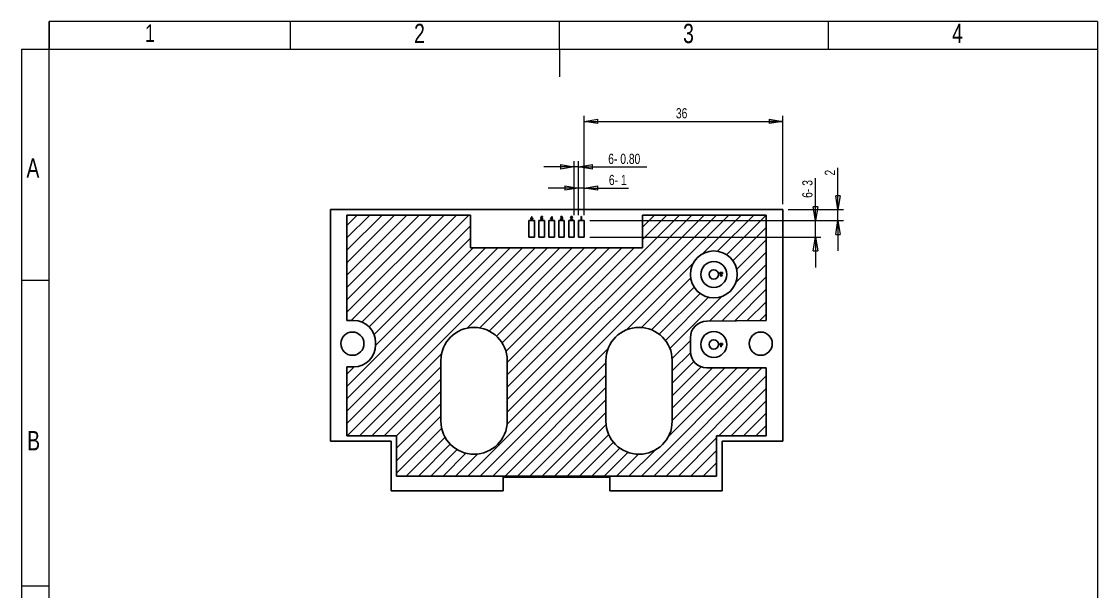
# Model space of a CAD drawing. Header units: millimetres. Extents: x 10 to 205, y 5 to 297.
# Drawn here: x 10.1 to 205.1, y 193.9 to 297.2 of the extents above; entities that cross this region are included whole.
import ezdxf

# ---------------------------------------------------------------- set-up
doc = ezdxf.new("R2010")
doc.units = ezdxf.units.MM
doc.styles.add('SLDTEXTSTYLE0', font='TXT', dxfattribs={"width": 0.75})
doc.dimstyles.new('SLDDIMSTYLE0', dxfattribs={"dimtxt": 1.852083, "dimasz": 2.5, "dimexe": 0, "dimexo": 0.0625, "dimgap": 0.463021, "dimtad": 1, "dimrnd": 1e-09, "dimzin": 12, "dimdsep": 46, "dimtxsty": 'SLDTEXTSTYLE0', "dimblk1": 'CLOSED', "dimblk2": 'CLOSED', "dimsah": 1, "dimcen": 0.09, "dimadec": 0, "dimazin": 3, "dimtfac": 1, "dimtmove": 0, "dimatfit": 0, "dimldrblk": 'CLOSED', "dimfxl": 1, "dimfrac": 2, "dimtolj": 1, "dimtzin": 12, "dimarcsym": 0})
doc.dimstyles.new('SLDDIMSTYLE1', dxfattribs={"dimtxt": 1.852083, "dimasz": 2.5, "dimexe": 0, "dimexo": 0.0625, "dimgap": 0.463021, "dimtad": 1, "dimrnd": 1e-09, "dimzin": 0, "dimdsep": 46, "dimtxsty": 'SLDTEXTSTYLE0', "dimblk1": 'CLOSED', "dimblk2": 'CLOSED', "dimsah": 1, "dimcen": 0.09, "dimadec": 0, "dimazin": 0, "dimtfac": 1, "dimtmove": 0, "dimatfit": 0, "dimldrblk": 'CLOSED', "dimfxl": 1, "dimfrac": 2, "dimtolj": 1, "dimtzin": 12, "dimarcsym": 0})
doc.dimstyles.new('SLDDIMSTYLE2', dxfattribs={"dimtxt": 1.852083, "dimasz": 2.5, "dimexe": 0, "dimexo": 0.0625, "dimgap": 0.463021, "dimtad": 1, "dimrnd": 1e-09, "dimzin": 12, "dimdsep": 46, "dimtxsty": 'SLDTEXTSTYLE0', "dimblk1": 'CLOSED', "dimblk2": 'CLOSED', "dimsah": 1, "dimcen": 0.09, "dimadec": 0, "dimazin": 3, "dimtfac": 1, "dimtofl": 0, "dimtmove": 0, "dimatfit": 3, "dimldrblk": 'CLOSED', "dimfxl": 1, "dimfrac": 2, "dimtolj": 1, "dimtzin": 12, "dimarcsym": 0})

# ---------------------------------------------------------------- blocks, each defined once
blk = doc.blocks.new('SW_HATCH_0')
at = {"color": 0, "linetype": 'Continuous', "lineweight": 0}
for p, q in [((0, 0), (-1.88, -1.88)), ((2.25, 0), (-1.88, -4.13)), ((4.49, 0), (-1.88, -6.37)), ((6.74, 0), (-1.88, -8.62)), ((8.98, 0), (-1.88, -10.86)), ((11.23, 0), (-1.88, -13.11)), ((13.47, 0), (-1.88, -15.35)), ((15.72, 0), (-1.88, -17.6)), ((17.96, 0), (-1.12, -19.09)), ((20.21, 0), (0.83, -19.38)), ((67.35, 0), (20.05, -47.3)), ((65.11, 0), (27.13, -37.97)), ((58.37, 0), (27.17, -31.2)), ((60.62, 0), (27.17, -33.45)), ((62.86, 0), (27.17, -35.7)), ((53.88, 0), (51.72, -2.16)), ((56.13, 0), (51.72, -4.41)), ((69.6, 0), (62.57, -7.02)), ((71.84, 0), (65.29, -6.55)), ((74.09, 0), (66.91, -7.17)), ((20.52, -1.93), (2.18, -20.27)), ((74.12, -2.22), (68.07, -8.27)), ((20.52, -4.18), (3.06, -21.64)), ((74.12, -4.46), (68.76, -9.81)), ((23.24, -5.95), (-1.88, -31.07)), ((25.48, -5.95), (-1.88, -33.31)), ((27.73, -5.95), (-1.88, -35.56)), ((29.97, -5.95), (-1.88, -37.8)), ((32.22, -5.95), (-1.83, -40)), ((20.99, -5.95), (3.33, -23.61)), ((34.46, -5.95), (19.93, -20.48)), ((36.71, -5.95), (22.21, -20.44)), ((38.95, -5.95), (23.9, -21.01)), ((41.2, -5.95), (25.22, -21.93)), ((43.44, -5.95), (26.24, -23.15)), ((45.69, -5.95), (26.94, -24.7)), ((47.93, -5.95), (27.17, -26.71)), ((50.18, -5.95), (27.17, -28.96)), ((74.12, -6.71), (68.61, -12.22)), ((60.89, -8.71), (48.8, -20.79)), ((74.12, -8.95), (63.86, -19.21)), ((60.42, -11.42), (51.48, -20.36)), ((74.12, -11.2), (66.13, -19.18)), ((61.04, -13.05), (53.3, -20.78)), ((74.12, -13.44), (68.4, -19.15)), ((62.13, -14.2), (54.73, -21.6)), ((63.68, -14.9), (55.85, -22.73)), ((66.08, -14.74), (56.66, -24.17)), ((74.12, -15.69), (70.68, -19.13)), ((74.12, -17.93), (72.95, -19.1)), ((60.37, -22.7), (57.06, -26.01)), ((15.29, -25.12), (0.41, -40)), ((45.51, -24.09), (22.3, -47.3)), ((60.38, -24.94), (57.07, -28.25)), ((45.07, -26.78), (24.54, -47.3)), ((61.01, -26.55), (57.07, -30.49)), ((-0.57, -27.51), (-1.88, -28.82)), ((15.17, -27.49), (2.66, -40)), ((45.07, -29.02), (26.79, -47.3)), ((71.08, -27.7), (51.48, -47.3)), ((73.33, -27.7), (53.73, -47.3)), ((74.12, -29.16), (55.97, -47.3)), ((68.84, -27.7), (56.36, -40.18)), ((62.3, -27.5), (57.07, -32.74)), ((64.35, -27.7), (57.07, -34.98)), ((66.59, -27.7), (57.07, -37.23)), ((15.17, -29.73), (4.9, -40)), ((15.17, -31.98), (7.12, -40.03)), ((45.07, -31.27), (29.03, -47.3)), ((74.12, -31.4), (65.52, -40)), ((15.17, -34.22), (7.12, -42.27)), ((45.07, -33.51), (31.28, -47.3)), ((74.12, -33.65), (67.76, -40)), ((15.17, -36.47), (7.12, -44.52)), ((45.07, -35.76), (33.52, -47.3)), ((74.12, -35.89), (70.01, -40)), ((15.3, -38.59), (7.12, -46.76)), ((45.1, -37.97), (35.77, -47.3)), ((74.12, -38.14), (72.25, -40)), ((15.9, -40.23), (8.83, -47.3)), ((45.57, -39.75), (38.01, -47.3)), ((65.12, -40.4), (58.22, -47.3)), ((16.85, -41.52), (11.07, -47.3)), ((18.11, -42.51), (13.32, -47.3)), ((46.42, -41.14), (40.26, -47.3)), ((47.57, -42.23), (42.5, -47.3)), ((53.9, -42.64), (49.24, -47.3)), ((65.12, -42.65), (60.46, -47.3)), ((19.7, -43.17), (15.56, -47.3)), ((21.79, -43.32), (17.81, -47.3)), ((49.05, -43), (44.75, -47.3)), ((50.94, -43.35), (46.99, -47.3)), ((65.12, -44.89), (62.71, -47.3)), ((65.12, -47.14), (64.95, -47.3))]:
    blk.add_line(p, q, dxfattribs=at)
blk = doc.blocks.new('_Closed')
at = {"color": 0, "linetype": 'ByBlock', "lineweight": -2}
for p, q in [((-1, 0.166667), (0, 0)), ((-1, 0.166667), (-1, -0.166667)), ((0, 0), (-1, -0.166667)), ((0, 0), (-1, 0))]:
    blk.add_line(p, q, dxfattribs=at)
blk = doc.blocks.new('_D')
at = {"color": 7, "linetype": 'Continuous', "lineweight": 0}
for p, q in [((111.05, 262.12), (111.05, 268.03)), ((112.05, 262.12), (112.05, 268.03)), ((111.05, 267.03), (105.55, 267.03)), ((112.05, 267.03), (111.05, 267.03)), ((112.05, 267.03), (120.09, 267.03))]:
    blk.add_line(p, q, dxfattribs=at)
at = {"color": 7, "linetype": 'Continuous', "lineweight": 18, "xscale": 2.5, "yscale": 2.5}
blk.add_blockref('_Closed', (111.05, 267.03, -2.38), dxfattribs=at)
at = {"color": 7, "linetype": 'Continuous', "lineweight": 18, "xscale": 2.5, "yscale": 2.5, "rotation": 180}
blk.add_blockref('_Closed', (112.05, 267.03, -2.38), dxfattribs=at)
at = {"color": 7, "linetype": 'Continuous', "lineweight": 18, "attachment_point": 1, "style": 'SLDTEXTSTYLE0'}
for s, insert, char_height in [('6-', (116.53, 269.42), 1.852), ('1', (118.72, 269.42), 1.85)]:
    blk.add_mtext(s, dxfattribs=dict(at, insert=insert, char_height=char_height))
blk = doc.blocks.new('_D_1')
at = {"color": 7, "linetype": 'Continuous', "lineweight": 0}
for p, q in [((153.96, 261.12), (153.96, 268.81)), ((113.05, 261.12), (154.96, 261.12)), ((153.96, 258.12), (153.96, 261.12)), ((113.05, 258.12), (154.96, 258.12)), ((153.96, 258.12), (153.96, 252.62))]:
    blk.add_line(p, q, dxfattribs=at)
at = {"color": 7, "linetype": 'Continuous', "lineweight": 18, "xscale": 2.5, "yscale": 2.5}
for p, rotation in [((153.96, 261.12, -2.38), 270), ((153.96, 258.12, -2.38), 90)]:
    blk.add_blockref('_Closed', p, dxfattribs=dict(at, rotation=rotation))
at = {"color": 7, "linetype": 'Continuous', "lineweight": 18, "attachment_point": 1, "rotation": 90, "style": 'SLDTEXTSTYLE0'}
for s, insert, char_height in [('3', (151.58, 267.44), 1.85), ('6-', (151.58, 265.25), 1.852)]:
    blk.add_mtext(s, dxfattribs=dict(at, insert=insert, char_height=char_height))
blk = doc.blocks.new('_D_2')
at = {"color": 7, "linetype": 'Continuous', "lineweight": 0}
for p, q in [((110.25, 262.12), (110.25, 271.87)), ((111.05, 262.12), (111.05, 271.87)), ((110.25, 270.87), (104.75, 270.87)), ((111.05, 270.87), (110.25, 270.87)), ((111.05, 270.87), (123.39, 270.87))]:
    blk.add_line(p, q, dxfattribs=at)
at = {"color": 7, "linetype": 'Continuous', "lineweight": 18, "xscale": 2.5, "yscale": 2.5}
blk.add_blockref('_Closed', (110.25, 270.87, -2.38), dxfattribs=at)
at = {"color": 7, "linetype": 'Continuous', "lineweight": 18, "xscale": 2.5, "yscale": 2.5, "rotation": 180}
blk.add_blockref('_Closed', (111.05, 270.87, -2.38), dxfattribs=at)
at = {"color": 7, "linetype": 'Continuous', "lineweight": 18, "char_height": 1.852, "attachment_point": 1, "style": 'SLDTEXTSTYLE0'}
for s, insert in [('6-', (116.41, 273.25)), ('0.80', (118.6, 273.25))]:
    blk.add_mtext(s, dxfattribs=dict(at, insert=insert))
blk = doc.blocks.new('_D_3')
at = {"color": 7, "linetype": 'Continuous', "lineweight": 0}
for p, q in [((112.05, 262.12), (112.05, 280.12)), ((112.05, 279.12), (148.05, 279.12)), ((148.05, 264.12), (148.05, 280.12))]:
    blk.add_line(p, q, dxfattribs=at)
at = {"color": 7, "linetype": 'Continuous', "lineweight": 18, "xscale": 2.5, "yscale": 2.5, "rotation": 180}
blk.add_blockref('_Closed', (112.05, 279.12, -2.38), dxfattribs=at)
at = {"color": 7, "linetype": 'Continuous', "lineweight": 18, "xscale": 2.5, "yscale": 2.5}
blk.add_blockref('_Closed', (148.05, 279.12, -2.38), dxfattribs=at)
at = {"color": 7, "linetype": 'Continuous', "lineweight": 18, "insert": (128.68, 281.51), "char_height": 1.852, "attachment_point": 1, "style": 'SLDTEXTSTYLE0'}
blk.add_mtext('36', dxfattribs=at)
blk = doc.blocks.new('_D_4')
at = {"color": 7, "linetype": 'Continuous', "lineweight": 0}
for p, q in [((158.05, 263.12), (158.05, 270.67)), ((149.05, 263.12), (159.05, 263.12)), ((158.05, 261.12), (158.05, 263.12)), ((113.05, 261.12), (159.05, 261.12)), ((158.05, 261.12), (158.05, 255.62))]:
    blk.add_line(p, q, dxfattribs=at)
at = {"color": 7, "linetype": 'Continuous', "lineweight": 18, "xscale": 2.5, "yscale": 2.5}
for p, rotation in [((158.05, 263.12, -2.38), 270), ((158.05, 261.12, -2.38), 90)]:
    blk.add_blockref('_Closed', p, dxfattribs=dict(at, rotation=rotation))
at = {"color": 7, "linetype": 'Continuous', "lineweight": 18, "insert": (155.66, 269.3), "char_height": 1.85, "attachment_point": 1, "rotation": 90, "style": 'SLDTEXTSTYLE0'}
blk.add_mtext('2', dxfattribs=at)

msp = doc.modelspace()

# ---------------------------------------------------------------- linework, layer by layer
at = {"color": 7, "linetype": 'Continuous', "lineweight": 18}
for p, q in [((205.057, 297.215), (15.103, 297.215)), ((15.103, 297.215), (15.103, 292.215)), ((15.103, 151.215), (15.103, 297.215)), ((58.829, 292.215), (58.829, 297.215)), ((107.579, 292.215), (107.579, 297.215)), ((156.318, 292.215), (156.318, 297.215)), ((205.057, 297.215), (205.078, 5.215)), ((10.079, 292.215), (10.108, 26.465)), ((10.079, 292.215), (107.579, 292.215)), ((107.579, 292.215), (107.579, 287.215)), ((107.579, 292.215), (205.058, 292.215)), ((205.058, 292.215), (205.079, 292.215)), ((205.079, 292.215), (205.059, 292.173)), ((15.103, 250.278), (10.084, 250.278)), ((15.103, 194.875), (10.09, 194.875))]:
    msp.add_line(p, q, dxfattribs=at)
at = {"color": 7, "linetype": 'Continuous', "lineweight": 25}
for p, q in [((66.047, 221.119), (66.047, 263.119)), ((66.047, 263.119), (148.047, 263.119)), ((69.047, 243.034), (69.047, 262.119)), ((91.447, 262.119), (69.047, 262.119)), ((91.447, 256.169), (91.447, 262.119)), ((102.45, 261.634), (102.608, 261.875)), ((102.644, 261.847), (102.505, 261.633)), ((102.608, 261.875), (102.644, 261.847)), ((104.17, 261.468), (104.218, 261.468)), ((104.225, 261.597), (104.279, 261.862)), ((104.279, 261.862), (104.496, 261.862)), ((104.316, 261.808), (104.287, 261.668)), ((104.496, 261.808), (104.316, 261.808)), ((104.496, 261.862), (104.496, 261.808)), ((105.964, 261.455), (106.252, 261.875)), ((106.215, 261.455), (105.964, 261.455)), ((106.215, 261.739), (106.057, 261.509)), ((106.057, 261.509), (106.215, 261.509)), ((106.215, 261.509), (106.215, 261.739)), ((106.215, 261.333), (106.215, 261.455)), ((106.262, 261.333), (106.215, 261.333)), ((106.252, 261.875), (106.262, 261.875)), ((106.262, 261.875), (106.262, 261.509)), ((106.262, 261.509), (106.323, 261.509)), ((106.262, 261.455), (106.262, 261.333)), ((106.323, 261.455), (106.262, 261.455)), ((106.323, 261.509), (106.323, 261.455)), ((107.764, 261.475), (107.811, 261.475)), ((107.831, 261.74), (107.784, 261.74)), ((107.913, 261.597), (107.913, 261.651)), ((109.564, 261.333), (109.769, 261.552)), ((109.923, 261.333), (109.564, 261.333)), ((109.631, 261.699), (109.584, 261.699)), ((109.809, 261.528), (109.677, 261.387)), ((109.677, 261.387), (109.923, 261.387)), ((109.923, 261.387), (109.923, 261.333)), ((111.445, 261.808), (111.476, 261.862)), ((111.526, 261.808), (111.445, 261.808)), ((111.476, 261.862), (111.574, 261.862)), ((111.526, 261.333), (111.526, 261.808)), ((111.574, 261.333), (111.526, 261.333)), ((111.574, 261.862), (111.574, 261.333)), ((122.647, 256.169), (122.647, 262.119)), ((122.647, 262.119), (145.047, 262.119)), ((145.047, 262.119), (145.047, 243.034)), ((148.047, 263.119), (148.047, 221.119)), ((103.047, 261.119), (102.047, 261.119)), ((102.047, 261.119), (102.047, 258.119)), ((103.047, 258.119), (103.047, 261.119)), ((104.847, 261.119), (103.847, 261.119)), ((103.847, 261.119), (103.847, 258.119)), ((104.847, 258.119), (104.847, 261.119)), ((106.647, 261.119), (105.647, 261.119)), ((105.647, 261.119), (105.647, 258.119)), ((106.647, 258.119), (106.647, 261.119)), ((108.447, 261.119), (107.447, 261.119)), ((107.447, 261.119), (107.447, 258.119)), ((108.447, 258.119), (108.447, 261.119)), ((110.247, 261.119), (109.247, 261.119)), ((109.247, 261.119), (109.247, 258.119)), ((110.247, 258.119), (110.247, 261.119)), ((112.047, 261.119), (111.047, 261.119)), ((111.047, 261.119), (111.047, 258.119)), ((112.047, 258.119), (112.047, 261.119)), ((102.047, 258.119), (103.047, 258.119)), ((103.847, 258.119), (104.847, 258.119)), ((105.647, 258.119), (106.647, 258.119)), ((107.447, 258.119), (108.447, 258.119)), ((109.247, 258.119), (110.247, 258.119)), ((111.047, 258.119), (112.047, 258.119)), ((91.447, 256.169), (122.647, 256.169)), ((136.621, 251.735), (136.621, 251.592)), ((137.15, 251.735), (136.621, 251.735)), ((136.676, 251.62), (136.676, 251.688)), ((136.676, 251.688), (136.872, 251.688)), ((136.872, 251.688), (136.872, 251.656)), ((136.927, 251.656), (136.927, 251.688)), ((136.927, 251.688), (137.096, 251.688)), ((137.096, 251.688), (137.096, 251.623)), ((137.15, 251.632), (137.15, 251.735)), ((136.859, 251.186), (136.703, 251.186)), ((136.703, 251.186), (136.703, 251.138)), ((136.703, 251.138), (136.859, 251.138)), ((136.906, 251.342), (136.859, 251.342)), ((136.859, 251.342), (136.859, 251.186)), ((136.859, 251.138), (136.859, 250.982)), ((136.859, 250.982), (136.906, 250.982)), ((136.906, 251.186), (136.906, 251.342)), ((137.062, 251.186), (136.906, 251.186)), ((136.906, 250.982), (136.906, 251.138)), ((136.906, 251.138), (137.062, 251.138)), ((137.062, 251.138), (137.062, 251.186)), ((70.262, 243.034), (69.047, 243.034)), ((134.26, 242.904), (145.047, 243.034)), ((131.297, 239.904), (131.297, 237.419)), ((74.262, 238.604), (74.262, 239.034)), ((136.621, 238.843), (136.621, 238.7)), ((137.15, 238.843), (136.621, 238.843)), ((136.676, 238.728), (136.676, 238.796)), ((136.676, 238.796), (136.872, 238.796)), ((136.798, 238.47), (136.798, 238.267)), ((136.852, 238.47), (136.798, 238.47)), ((136.798, 238.267), (136.852, 238.267)), ((136.852, 238.267), (136.852, 238.47)), ((136.872, 238.796), (136.872, 238.764)), ((136.927, 238.764), (136.927, 238.796)), ((136.927, 238.796), (137.096, 238.796)), ((137.096, 238.796), (137.096, 238.731)), ((137.15, 238.74), (137.15, 238.843)), ((69.047, 222.119), (69.047, 234.604)), ((69.047, 234.604), (70.262, 234.604)), ((86.097, 235.769), (86.097, 224.769)), ((98.097, 224.769), (98.097, 235.769)), ((115.997, 235.769), (115.997, 224.769)), ((127.997, 224.769), (127.997, 235.769)), ((134.297, 234.419), (145.047, 234.419)), ((145.047, 222.119), (145.047, 234.419)), ((66.047, 221.119), (77.047, 221.119)), ((78.047, 222.119), (69.047, 222.119)), ((77.047, 221.119), (77.047, 212.119)), ((78.047, 214.819), (78.047, 222.119)), ((145.047, 222.119), (136.047, 222.119)), ((136.047, 222.119), (136.047, 214.819)), ((137.047, 221.119), (148.047, 221.119)), ((137.047, 212.119), (137.047, 221.119)), ((136.047, 214.819), (78.047, 214.819)), ((97.397, 214.619), (116.697, 214.619)), ((97.397, 212.119), (97.397, 214.619)), ((116.697, 214.619), (116.697, 212.119)), ((97.397, 212.119), (77.047, 212.119)), ((137.047, 212.119), (116.697, 212.119))]:
    msp.add_line(p, q, dxfattribs=at)
for centre, radius in [((135.547, 251.369), 4.25), ((135.547, 251.369), 2.35), ((135.547, 251.369), 0.85), ((70.047, 238.819), 2.1), ((135.547, 238.669), 2.35), ((144.047, 238.819), 2.1), ((135.547, 238.669), 0.85)]:
    msp.add_circle(centre, radius, dxfattribs=at)
for centre, radius, start, end in [((70.262, 239.034), 4, 0, 90), ((134.297, 239.904), 3, 90.69168, 180), ((92.097, 235.769), 6, 0, 180), ((121.997, 235.769), 6, 0, 180), ((70.262, 238.604), 4, 270, 0), ((134.297, 237.419), 3, 180, 270), ((92.097, 224.769), 6, 180, 0), ((121.997, 224.769), 6, 180, 0)]:
    msp.add_arc(centre, radius, start, end, dxfattribs=at)
for points, knots in [([(102.391, 261.48), (102.391, 261.486), (102.391, 261.497), (102.394, 261.514), (102.398, 261.531), (102.402, 261.545), (102.407, 261.557), (102.411, 261.567), (102.416, 261.577), (102.422, 261.588), (102.428, 261.599), (102.435, 261.61), (102.442, 261.622), (102.447, 261.63), (102.45, 261.634)], [0, 0, 0, 0, 0.0978182, 0.1997261, 0.3052764, 0.4158115, 0.4744722, 0.5372739, 0.6036574, 0.6742989, 0.7498345, 0.8285985, 0.9123778, 1, 1, 1, 1]), ([(102.551, 261.319), (102.544, 261.319), (102.53, 261.32), (102.509, 261.324), (102.489, 261.33), (102.47, 261.34), (102.452, 261.351), (102.437, 261.365), (102.423, 261.381), (102.411, 261.399), (102.402, 261.418), (102.396, 261.438), (102.392, 261.459), (102.391, 261.473), (102.391, 261.48)], [0, 0, 0, 0, 0.0843347, 0.1670523, 0.2495661, 0.3327405, 0.4159149, 0.497828, 0.5803726, 0.6646001, 0.7494667, 0.8325102, 0.9156393, 1, 1, 1, 1]), ([(102.549, 261.584), (102.545, 261.584), (102.537, 261.583), (102.526, 261.582), (102.515, 261.579), (102.505, 261.576), (102.495, 261.572), (102.486, 261.567), (102.477, 261.56), (102.469, 261.553), (102.462, 261.545), (102.455, 261.537), (102.45, 261.528), (102.446, 261.519), (102.442, 261.509), (102.44, 261.499), (102.439, 261.489), (102.438, 261.482), (102.438, 261.478)], [0, 0, 0, 0, 0.0705993, 0.1379009, 0.2031962, 0.2667897, 0.3291064, 0.3906535, 0.4526531, 0.515748, 0.5779263, 0.63893, 0.6983507, 0.757296, 0.8163938, 0.8762669, 0.9368171, 1, 1, 1, 1]), ([(102.438, 261.478), (102.438, 261.475), (102.438, 261.468), (102.44, 261.457), (102.443, 261.447), (102.447, 261.438), (102.451, 261.429), (102.457, 261.42), (102.464, 261.412), (102.472, 261.404), (102.48, 261.397), (102.49, 261.391), (102.499, 261.385), (102.509, 261.381), (102.52, 261.377), (102.531, 261.375), (102.542, 261.374), (102.55, 261.373), (102.553, 261.373)], [0, 0, 0, 0, 0.0618417, 0.1212624, 0.1807459, 0.2392309, 0.2983076, 0.3581828, 0.4203592, 0.4847924, 0.5499385, 0.6137183, 0.6766807, 0.7391542, 0.8021997, 0.8667402, 0.9320497, 1, 1, 1, 1]), ([(102.505, 261.633), (102.514, 261.634), (102.532, 261.637), (102.55, 261.638), (102.559, 261.638)], [0, 0, 0, 0, 0.5126593, 1, 1, 1, 1]), ([(102.669, 261.478), (102.669, 261.482), (102.669, 261.489), (102.667, 261.499), (102.664, 261.509), (102.66, 261.519), (102.655, 261.528), (102.649, 261.537), (102.642, 261.545), (102.634, 261.553), (102.625, 261.56), (102.616, 261.567), (102.606, 261.572), (102.595, 261.576), (102.584, 261.579), (102.573, 261.582), (102.561, 261.583), (102.553, 261.584), (102.549, 261.584)], [0, 0, 0, 0, 0.0611379, 0.1199938, 0.1782253, 0.2362564, 0.2949294, 0.3547157, 0.4167297, 0.4806644, 0.5458318, 0.6097581, 0.6729712, 0.7360169, 0.7998394, 0.8647754, 0.9310876, 1, 1, 1, 1]), ([(102.716, 261.481), (102.716, 261.474), (102.716, 261.459), (102.711, 261.438), (102.705, 261.418), (102.696, 261.399), (102.684, 261.381), (102.67, 261.366), (102.653, 261.352), (102.635, 261.34), (102.615, 261.331), (102.595, 261.324), (102.573, 261.32), (102.558, 261.319), (102.551, 261.319)], [0, 0, 0, 0, 0.0859479, 0.1691252, 0.2503991, 0.3322897, 0.4133643, 0.4941723, 0.5760217, 0.660757, 0.7457831, 0.8300436, 0.9140275, 1, 1, 1, 1]), ([(102.553, 261.373), (102.557, 261.373), (102.565, 261.374), (102.576, 261.375), (102.587, 261.377), (102.598, 261.381), (102.608, 261.385), (102.617, 261.39), (102.627, 261.397), (102.635, 261.404), (102.643, 261.412), (102.65, 261.42), (102.656, 261.429), (102.66, 261.438), (102.664, 261.447), (102.667, 261.457), (102.669, 261.468), (102.669, 261.475), (102.669, 261.478)], [0, 0, 0, 0, 0.0679624, 0.1332834, 0.1978353, 0.260892, 0.3233765, 0.3863501, 0.4496377, 0.5147953, 0.5792399, 0.6418142, 0.7013586, 0.7607268, 0.8192221, 0.8787162, 0.9381474, 1, 1, 1, 1]), ([(102.559, 261.638), (102.565, 261.638), (102.575, 261.637), (102.591, 261.635), (102.606, 261.632), (102.62, 261.627), (102.634, 261.62), (102.647, 261.613), (102.659, 261.603), (102.671, 261.593), (102.681, 261.581), (102.691, 261.569), (102.699, 261.556), (102.705, 261.542), (102.71, 261.528), (102.714, 261.513), (102.716, 261.497), (102.716, 261.487), (102.716, 261.481)], [0, 0, 0, 0, 0.0652308, 0.1284049, 0.1900671, 0.2509434, 0.3115458, 0.3728628, 0.4350237, 0.4990717, 0.5630911, 0.6255101, 0.68668, 0.7472825, 0.8085635, 0.8707421, 0.934341, 1, 1, 1, 1]), ([(104.332, 261.319), (104.326, 261.319), (104.316, 261.319), (104.301, 261.322), (104.286, 261.325), (104.272, 261.329), (104.259, 261.335), (104.246, 261.342), (104.234, 261.351), (104.223, 261.361), (104.212, 261.371), (104.203, 261.383), (104.195, 261.395), (104.188, 261.408), (104.181, 261.422), (104.177, 261.437), (104.173, 261.452), (104.171, 261.463), (104.17, 261.468)], [0, 0, 0, 0, 0.0654211, 0.1287084, 0.1902361, 0.2507244, 0.3106372, 0.3707664, 0.4316147, 0.493523, 0.5558835, 0.6173424, 0.678668, 0.7407114, 0.8029854, 0.8668026, 0.9323472, 1, 1, 1, 1]), ([(104.218, 261.468), (104.219, 261.463), (104.221, 261.454), (104.226, 261.44), (104.232, 261.428), (104.239, 261.417), (104.248, 261.408), (104.258, 261.399), (104.269, 261.392), (104.281, 261.385), (104.294, 261.38), (104.307, 261.376), (104.321, 261.374), (104.33, 261.373), (104.335, 261.373)], [0, 0, 0, 0, 0.0946873, 0.1819942, 0.2643769, 0.3421799, 0.4186176, 0.4965091, 0.5773691, 0.6615106, 0.7467326, 0.831258, 0.9152056, 1, 1, 1, 1]), ([(104.341, 261.624), (104.337, 261.624), (104.329, 261.624), (104.316, 261.623), (104.302, 261.621), (104.288, 261.618), (104.273, 261.614), (104.257, 261.609), (104.241, 261.604), (104.23, 261.599), (104.225, 261.597)], [0, 0, 0, 0, 0.102203, 0.2110233, 0.3250997, 0.4465021, 0.5737877, 0.7089007, 0.8503579, 1, 1, 1, 1]), ([(104.287, 261.668), (104.293, 261.67), (104.304, 261.673), (104.32, 261.676), (104.335, 261.678), (104.345, 261.678), (104.35, 261.679)], [0, 0, 0, 0, 0.2750684, 0.5329015, 0.7739735, 1, 1, 1, 1]), ([(104.516, 261.506), (104.516, 261.501), (104.516, 261.493), (104.515, 261.48), (104.513, 261.467), (104.51, 261.455), (104.507, 261.443), (104.503, 261.432), (104.498, 261.42), (104.492, 261.409), (104.486, 261.399), (104.479, 261.389), (104.472, 261.379), (104.464, 261.371), (104.455, 261.363), (104.446, 261.355), (104.437, 261.348), (104.427, 261.342), (104.416, 261.337), (104.405, 261.332), (104.394, 261.328), (104.382, 261.325), (104.37, 261.322), (104.358, 261.32), (104.345, 261.319), (104.336, 261.319), (104.332, 261.319)], [0, 0, 0, 0, 0.0440145, 0.0874341, 0.1301184, 0.1725537, 0.2145548, 0.2562981, 0.2984382, 0.340849, 0.3827152, 0.423924, 0.4642462, 0.5040737, 0.5438619, 0.5835667, 0.6230943, 0.6632291, 0.7035513, 0.7439379, 0.7845413, 0.8257501, 0.8677574, 0.9107452, 0.9549144, 1, 1, 1, 1]), ([(104.335, 261.373), (104.339, 261.373), (104.348, 261.374), (104.361, 261.376), (104.374, 261.378), (104.386, 261.383), (104.398, 261.388), (104.409, 261.395), (104.419, 261.403), (104.429, 261.412), (104.439, 261.421), (104.447, 261.432), (104.454, 261.443), (104.459, 261.455), (104.464, 261.467), (104.467, 261.48), (104.468, 261.494), (104.469, 261.503), (104.469, 261.508)], [0, 0, 0, 0, 0.0642073, 0.12642469, 0.18768028, 0.24821642, 0.30830506, 0.36966099, 0.43169855, 0.49594689, 0.55975802, 0.62229541, 0.68391064, 0.74509241, 0.80674023, 0.86908662, 0.93329, 1, 1, 1, 1]), ([(104.469, 261.508), (104.469, 261.512), (104.469, 261.52), (104.467, 261.532), (104.464, 261.544), (104.46, 261.555), (104.455, 261.565), (104.449, 261.575), (104.442, 261.584), (104.434, 261.592), (104.425, 261.6), (104.415, 261.606), (104.405, 261.612), (104.393, 261.617), (104.381, 261.62), (104.369, 261.623), (104.355, 261.624), (104.346, 261.624), (104.341, 261.624)], [0, 0, 0, 0, 0.0653514, 0.127916, 0.1883602, 0.2472161, 0.3056301, 0.3637698, 0.4226609, 0.4826873, 0.5433002, 0.604118, 0.6649649, 0.7274135, 0.7914676, 0.8580554, 0.9270368, 1, 1, 1, 1]), ([(104.35, 261.679), (104.356, 261.678), (104.367, 261.678), (104.384, 261.676), (104.401, 261.672), (104.416, 261.667), (104.431, 261.66), (104.444, 261.651), (104.457, 261.642), (104.469, 261.63), (104.48, 261.618), (104.49, 261.604), (104.498, 261.59), (104.505, 261.575), (104.51, 261.559), (104.514, 261.542), (104.516, 261.524), (104.516, 261.512), (104.516, 261.506)], [0, 0, 0, 0, 0.0658076, 0.1293943, 0.1908941, 0.2512811, 0.310815, 0.370371, 0.4307683, 0.4928813, 0.5551039, 0.6160671, 0.677256, 0.7382598, 0.8007621, 0.8647776, 0.9310453, 1, 1, 1, 1]), ([(107.94, 261.319), (107.934, 261.319), (107.923, 261.319), (107.907, 261.321), (107.891, 261.324), (107.876, 261.329), (107.862, 261.334), (107.849, 261.341), (107.836, 261.349), (107.824, 261.359), (107.813, 261.369), (107.803, 261.381), (107.794, 261.394), (107.786, 261.408), (107.778, 261.423), (107.772, 261.439), (107.767, 261.457), (107.765, 261.469), (107.764, 261.475)], [0, 0, 0, 0, 0.0655412, 0.1289632, 0.1903771, 0.2500924, 0.3085484, 0.366398, 0.4245422, 0.48317, 0.5422434, 0.6017394, 0.662506, 0.7248555, 0.7891278, 0.8563464, 0.9262952, 1, 1, 1, 1]), ([(107.784, 261.74), (107.785, 261.745), (107.788, 261.755), (107.793, 261.77), (107.799, 261.784), (107.806, 261.797), (107.813, 261.81), (107.822, 261.821), (107.831, 261.831), (107.841, 261.84), (107.852, 261.849), (107.863, 261.856), (107.875, 261.862), (107.887, 261.867), (107.9, 261.871), (107.914, 261.873), (107.927, 261.875), (107.937, 261.875), (107.941, 261.875)], [0, 0, 0, 0, 0.0726253, 0.1419766, 0.2089849, 0.2739569, 0.3368893, 0.398745, 0.4601159, 0.5208249, 0.5809945, 0.6401519, 0.6986225, 0.7572711, 0.8164267, 0.876254, 0.9371653, 1, 1, 1, 1]), ([(107.811, 261.475), (107.812, 261.471), (107.815, 261.463), (107.819, 261.452), (107.823, 261.441), (107.828, 261.432), (107.834, 261.423), (107.84, 261.415), (107.846, 261.408), (107.85, 261.404), (107.852, 261.402)], [0, 0, 0, 0, 0.1497704, 0.2913164, 0.4259664, 0.5521596, 0.6715274, 0.7861216, 0.8953251, 1, 1, 1, 1]), ([(107.942, 261.821), (107.936, 261.821), (107.924, 261.82), (107.907, 261.817), (107.892, 261.811), (107.879, 261.804), (107.871, 261.798), (107.864, 261.792), (107.858, 261.785), (107.852, 261.777), (107.846, 261.769), (107.841, 261.76), (107.836, 261.75), (107.833, 261.743), (107.831, 261.74)], [0, 0, 0, 0, 0.1227119, 0.239685, 0.3518159, 0.4637661, 0.5208178, 0.5794483, 0.6406041, 0.7052975, 0.7736339, 0.8446694, 0.9200565, 1, 1, 1, 1]), ([(107.852, 261.402), (107.855, 261.4), (107.861, 261.395), (107.871, 261.389), (107.881, 261.384), (107.892, 261.38), (107.903, 261.377), (107.915, 261.375), (107.928, 261.374), (107.936, 261.373), (107.941, 261.373)], [0, 0, 0, 0, 0.1182713, 0.23617753, 0.35566293, 0.47590416, 0.60012734, 0.72860812, 0.86131348, 1, 1, 1, 1]), ([(107.913, 261.651), (107.919, 261.652), (107.932, 261.652), (107.951, 261.654), (107.969, 261.658), (107.986, 261.664), (108.001, 261.67), (108.014, 261.678), (108.025, 261.686), (108.034, 261.695), (108.04, 261.705), (108.045, 261.716), (108.048, 261.727), (108.048, 261.734), (108.048, 261.738)], [0, 0, 0, 0, 0.11016555, 0.21578726, 0.31802743, 0.41757395, 0.51165049, 0.5961621, 0.67293453, 0.74366956, 0.810677, 0.87405896, 0.9366963, 1, 1, 1, 1]), ([(108.076, 261.485), (108.075, 261.49), (108.075, 261.5), (108.071, 261.515), (108.066, 261.528), (108.057, 261.542), (108.048, 261.554), (108.036, 261.565), (108.023, 261.574), (108.011, 261.58), (108, 261.584), (107.99, 261.587), (107.98, 261.589), (107.969, 261.592), (107.956, 261.594), (107.943, 261.595), (107.928, 261.596), (107.918, 261.597), (107.913, 261.597)], [0, 0, 0, 0, 0.0669092, 0.1334854, 0.2010351, 0.2712343, 0.34288, 0.4138361, 0.4859766, 0.5602296, 0.5998842, 0.6440548, 0.6918919, 0.7446875, 0.8014918, 0.8628577, 0.9293284, 1, 1, 1, 1]), ([(108.123, 261.49), (108.123, 261.482), (108.122, 261.468), (108.117, 261.446), (108.11, 261.424), (108.099, 261.404), (108.086, 261.385), (108.071, 261.368), (108.053, 261.353), (108.033, 261.341), (108.012, 261.331), (107.989, 261.324), (107.965, 261.32), (107.948, 261.319), (107.94, 261.319)], [0, 0, 0, 0, 0.0796483, 0.1589217, 0.2396195, 0.3226094, 0.4060346, 0.4876021, 0.5696846, 0.6530361, 0.7374357, 0.8224778, 0.9097477, 1, 1, 1, 1]), ([(107.941, 261.875), (107.948, 261.875), (107.962, 261.875), (107.982, 261.871), (108.001, 261.865), (108.02, 261.857), (108.037, 261.847), (108.052, 261.835), (108.065, 261.821), (108.076, 261.806), (108.085, 261.789), (108.091, 261.772), (108.095, 261.755), (108.096, 261.744), (108.096, 261.738)], [0, 0, 0, 0, 0.0902542, 0.1785398, 0.266093, 0.354631, 0.4418862, 0.5257469, 0.6081136, 0.6901973, 0.7708215, 0.8483262, 0.9240117, 1, 1, 1, 1]), ([(107.941, 261.373), (107.946, 261.373), (107.956, 261.374), (107.97, 261.375), (107.983, 261.378), (107.996, 261.381), (108.008, 261.386), (108.019, 261.392), (108.029, 261.399), (108.039, 261.407), (108.047, 261.415), (108.055, 261.424), (108.061, 261.433), (108.067, 261.443), (108.071, 261.453), (108.073, 261.464), (108.075, 261.474), (108.076, 261.482), (108.076, 261.485)], [0, 0, 0, 0, 0.0760717, 0.1487517, 0.2184028, 0.2857596, 0.350598, 0.414964, 0.4780693, 0.5417607, 0.6043499, 0.664075, 0.7214636, 0.7775871, 0.8326444, 0.8878435, 0.9434603, 1, 1, 1, 1]), ([(108.048, 261.738), (108.048, 261.741), (108.048, 261.746), (108.047, 261.754), (108.044, 261.762), (108.041, 261.77), (108.037, 261.777), (108.032, 261.784), (108.025, 261.79), (108.018, 261.797), (108.011, 261.802), (108.002, 261.807), (107.993, 261.812), (107.984, 261.815), (107.974, 261.818), (107.964, 261.82), (107.953, 261.821), (107.946, 261.821), (107.942, 261.821)], [0, 0, 0, 0, 0.0552745, 0.1099661, 0.1632474, 0.2180762, 0.2733009, 0.3309093, 0.3909945, 0.454176, 0.5188615, 0.5833105, 0.6485167, 0.7150309, 0.7825021, 0.8523227, 0.9249285, 1, 1, 1, 1]), ([(108.096, 261.738), (108.096, 261.732), (108.095, 261.721), (108.093, 261.705), (108.088, 261.69), (108.081, 261.676), (108.072, 261.663), (108.061, 261.65), (108.049, 261.639), (108.039, 261.632), (108.034, 261.629)], [0, 0, 0, 0, 0.1280675, 0.2506083, 0.3706302, 0.4900722, 0.6103748, 0.7343131, 0.8632165, 1, 1, 1, 1]), ([(108.034, 261.629), (108.04, 261.626), (108.051, 261.621), (108.066, 261.61), (108.08, 261.598), (108.088, 261.589), (108.092, 261.584)], [0, 0, 0, 0, 0.2538796, 0.5030089, 0.7502911, 1, 1, 1, 1]), ([(108.092, 261.584), (108.094, 261.58), (108.099, 261.573), (108.105, 261.562), (108.111, 261.551), (108.115, 261.539), (108.119, 261.527), (108.121, 261.515), (108.123, 261.503), (108.123, 261.494), (108.123, 261.49)], [0, 0, 0, 0, 0.12813551, 0.25417271, 0.37811165, 0.50171226, 0.62398631, 0.74709561, 0.87287464, 1, 1, 1, 1]), ([(109.584, 261.699), (109.584, 261.705), (109.585, 261.718), (109.588, 261.736), (109.592, 261.753), (109.597, 261.769), (109.605, 261.785), (109.613, 261.799), (109.623, 261.813), (109.635, 261.826), (109.647, 261.838), (109.661, 261.848), (109.675, 261.856), (109.69, 261.863), (109.706, 261.869), (109.722, 261.873), (109.739, 261.875), (109.751, 261.875), (109.756, 261.875)], [0, 0, 0, 0, 0.0687908, 0.1351033, 0.1989787, 0.2619043, 0.323495, 0.3851954, 0.4469692, 0.5097648, 0.5722506, 0.6334052, 0.6932512, 0.7525832, 0.8125793, 0.8732751, 0.9355499, 1, 1, 1, 1]), ([(109.754, 261.821), (109.75, 261.821), (109.742, 261.821), (109.73, 261.819), (109.718, 261.817), (109.708, 261.813), (109.697, 261.809), (109.687, 261.803), (109.678, 261.797), (109.67, 261.789), (109.662, 261.781), (109.654, 261.771), (109.648, 261.761), (109.643, 261.75), (109.639, 261.739), (109.635, 261.726), (109.633, 261.713), (109.632, 261.704), (109.631, 261.699)], [0, 0, 0, 0, 0.0644387, 0.1265469, 0.1868872, 0.2458775, 0.3040409, 0.3621912, 0.4209759, 0.4806603, 0.5406003, 0.6006891, 0.6619358, 0.7244425, 0.7890384, 0.8563138, 0.926352, 1, 1, 1, 1]), ([(109.869, 261.714), (109.869, 261.717), (109.869, 261.725), (109.867, 261.735), (109.864, 261.745), (109.861, 261.755), (109.856, 261.764), (109.85, 261.773), (109.843, 261.781), (109.836, 261.79), (109.827, 261.797), (109.818, 261.803), (109.809, 261.809), (109.799, 261.813), (109.788, 261.817), (109.777, 261.819), (109.766, 261.821), (109.758, 261.821), (109.754, 261.821)], [0, 0, 0, 0, 0.0619654, 0.1221219, 0.1809885, 0.2399332, 0.2999058, 0.3599888, 0.4217757, 0.4865758, 0.5515348, 0.6150175, 0.6772586, 0.73973, 0.8030501, 0.8664951, 0.9319735, 1, 1, 1, 1]), ([(109.756, 261.875), (109.762, 261.875), (109.774, 261.875), (109.79, 261.873), (109.806, 261.869), (109.821, 261.864), (109.835, 261.857), (109.848, 261.849), (109.861, 261.84), (109.872, 261.829), (109.883, 261.817), (109.892, 261.804), (109.899, 261.791), (109.906, 261.778), (109.91, 261.763), (109.914, 261.749), (109.916, 261.734), (109.916, 261.723), (109.916, 261.718)], [0, 0, 0, 0, 0.0694755, 0.1365168, 0.2007888, 0.2638297, 0.325735, 0.3872907, 0.4495092, 0.5129678, 0.5762752, 0.6375801, 0.6979026, 0.7571721, 0.8165985, 0.8766532, 0.9372896, 1, 1, 1, 1]), ([(109.769, 261.552), (109.774, 261.557), (109.783, 261.567), (109.797, 261.582), (109.809, 261.595), (109.82, 261.608), (109.829, 261.619), (109.838, 261.629), (109.844, 261.639), (109.852, 261.65), (109.859, 261.663), (109.865, 261.68), (109.868, 261.697), (109.869, 261.708), (109.869, 261.714)], [0, 0, 0, 0, 0.1108026, 0.2128292, 0.3061013, 0.3906473, 0.4669245, 0.534481, 0.5935869, 0.644557, 0.7362005, 0.825024, 0.9119856, 1, 1, 1, 1]), ([(109.916, 261.718), (109.916, 261.711), (109.916, 261.696), (109.911, 261.675), (109.904, 261.654), (109.896, 261.637), (109.888, 261.624), (109.881, 261.612), (109.872, 261.601), (109.862, 261.588), (109.851, 261.574), (109.838, 261.559), (109.824, 261.544), (109.814, 261.534), (109.809, 261.528)], [0, 0, 0, 0, 0.0987022, 0.1956723, 0.2924224, 0.3913425, 0.4444624, 0.5042288, 0.5703523, 0.6425458, 0.7222875, 0.8079211, 0.9004695, 1, 1, 1, 1]), ([(136.772, 251.423), (136.766, 251.423), (136.756, 251.424), (136.741, 251.426), (136.727, 251.429), (136.713, 251.434), (136.7, 251.441), (136.688, 251.449), (136.676, 251.458), (136.665, 251.469), (136.655, 251.481), (136.646, 251.494), (136.638, 251.508), (136.632, 251.523), (136.627, 251.539), (136.624, 251.556), (136.622, 251.574), (136.621, 251.586), (136.621, 251.592)], [0, 0, 0, 0, 0.0611503, 0.1203149, 0.1781511, 0.2351967, 0.2926351, 0.3509055, 0.4101662, 0.4714195, 0.5334507, 0.5954184, 0.6575567, 0.7213407, 0.7868573, 0.8547099, 0.9254902, 1, 1, 1, 1]), ([(136.676, 251.62), (136.676, 251.615), (136.676, 251.606), (136.676, 251.593), (136.677, 251.58), (136.678, 251.569), (136.68, 251.558), (136.682, 251.549), (136.684, 251.54), (136.687, 251.53), (136.692, 251.519), (136.7, 251.507), (136.71, 251.496), (136.721, 251.487), (136.732, 251.48), (136.745, 251.475), (136.758, 251.471), (136.767, 251.471), (136.772, 251.471)], [0, 0, 0, 0, 0.0724889, 0.1397127, 0.2017572, 0.2592472, 0.3121452, 0.3607035, 0.4044622, 0.4436126, 0.5167415, 0.5877617, 0.6582359, 0.7292265, 0.7995516, 0.8666609, 0.9331289, 1, 1, 1, 1]), ([(136.772, 251.471), (136.774, 251.471), (136.78, 251.471), (136.788, 251.472), (136.796, 251.474), (136.804, 251.476), (136.811, 251.48), (136.818, 251.484), (136.825, 251.488), (136.833, 251.496), (136.843, 251.506), (136.853, 251.521), (136.861, 251.538), (136.864, 251.551), (136.866, 251.557)], [0, 0, 0, 0, 0.0602919, 0.1196114, 0.1775168, 0.235397, 0.2920792, 0.3508222, 0.4100533, 0.4706916, 0.5947981, 0.7225579, 0.8566806, 1, 1, 1, 1]), ([(136.866, 251.557), (136.867, 251.56), (136.868, 251.565), (136.869, 251.575), (136.87, 251.585), (136.871, 251.597), (136.872, 251.61), (136.872, 251.624), (136.872, 251.64), (136.872, 251.651), (136.872, 251.656)], [0, 0, 0, 0, 0.07930657, 0.171953, 0.2770568, 0.39579515, 0.52617682, 0.67134442, 0.82928508, 1, 1, 1, 1]), ([(136.927, 251.656), (136.927, 251.651), (136.927, 251.642), (136.927, 251.629), (136.928, 251.617), (136.929, 251.606), (136.93, 251.596), (136.932, 251.586), (136.934, 251.578), (136.937, 251.569), (136.942, 251.558), (136.95, 251.546), (136.959, 251.536), (136.969, 251.527), (136.98, 251.52), (136.993, 251.515), (137.005, 251.512), (137.014, 251.512), (137.018, 251.511)], [0, 0, 0, 0, 0.0722801, 0.1396599, 0.2027762, 0.2605253, 0.3136426, 0.3621771, 0.406132, 0.445954, 0.5192247, 0.5896904, 0.6591729, 0.7287158, 0.7975481, 0.8648545, 0.9313836, 1, 1, 1, 1]), ([(137.018, 251.511), (137.021, 251.512), (137.027, 251.512), (137.035, 251.513), (137.043, 251.515), (137.051, 251.518), (137.058, 251.522), (137.064, 251.526), (137.07, 251.532), (137.076, 251.538), (137.081, 251.545), (137.085, 251.554), (137.088, 251.563), (137.091, 251.573), (137.093, 251.584), (137.095, 251.596), (137.096, 251.61), (137.096, 251.619), (137.096, 251.623)], [0, 0, 0, 0, 0.0569845, 0.1117814, 0.164174, 0.2158754, 0.2665013, 0.3175252, 0.369467, 0.4229479, 0.4792475, 0.5387511, 0.6025604, 0.6711369, 0.7445682, 0.8235116, 0.9087701, 1, 1, 1, 1]), ([(137.15, 251.632), (137.15, 251.627), (137.15, 251.617), (137.15, 251.603), (137.149, 251.59), (137.147, 251.577), (137.145, 251.566), (137.142, 251.555), (137.139, 251.545), (137.134, 251.534), (137.127, 251.52), (137.117, 251.506), (137.104, 251.494), (137.089, 251.483), (137.073, 251.475), (137.056, 251.468), (137.038, 251.465), (137.026, 251.464), (137.019, 251.464)], [0, 0, 0, 0, 0.0625941, 0.12132294, 0.17668014, 0.2283651, 0.27686845, 0.32187913, 0.36409863, 0.4033557, 0.47796795, 0.55053546, 0.62358446, 0.69817488, 0.77335367, 0.84728113, 0.92281834, 1, 1, 1, 1]), ([(136.907, 251.525), (136.904, 251.519), (136.9, 251.508), (136.892, 251.492), (136.884, 251.478), (136.875, 251.466), (136.864, 251.457), (136.854, 251.448), (136.842, 251.441), (136.829, 251.434), (136.815, 251.429), (136.801, 251.426), (136.787, 251.424), (136.777, 251.423), (136.772, 251.423)], [0, 0, 0, 0, 0.1060252, 0.2028525, 0.2907048, 0.3706029, 0.4463327, 0.5216858, 0.5985565, 0.6763842, 0.7557463, 0.8349374, 0.9166714, 1, 1, 1, 1]), ([(137.019, 251.464), (137.014, 251.464), (137.002, 251.464), (136.985, 251.468), (136.969, 251.472), (136.954, 251.479), (136.94, 251.488), (136.927, 251.498), (136.916, 251.511), (136.91, 251.52), (136.907, 251.525)], [0, 0, 0, 0, 0.1305333, 0.2565102, 0.3802179, 0.5032554, 0.6253383, 0.7476179, 0.8718013, 1, 1, 1, 1]), ([(136.772, 238.531), (136.766, 238.531), (136.756, 238.532), (136.741, 238.534), (136.727, 238.538), (136.713, 238.543), (136.7, 238.549), (136.688, 238.557), (136.676, 238.566), (136.665, 238.577), (136.655, 238.589), (136.646, 238.602), (136.638, 238.616), (136.632, 238.631), (136.627, 238.647), (136.624, 238.664), (136.622, 238.682), (136.621, 238.694), (136.621, 238.7)], [0, 0, 0, 0, 0.0611503, 0.1203149, 0.1781511, 0.2351967, 0.2926351, 0.3509055, 0.4101662, 0.4714195, 0.5334507, 0.5954184, 0.6575567, 0.7213407, 0.7868573, 0.8547099, 0.9254902, 1, 1, 1, 1]), ([(136.676, 238.728), (136.676, 238.723), (136.676, 238.714), (136.676, 238.701), (136.677, 238.688), (136.678, 238.677), (136.68, 238.666), (136.682, 238.657), (136.684, 238.648), (136.687, 238.638), (136.692, 238.627), (136.7, 238.615), (136.71, 238.604), (136.721, 238.595), (136.732, 238.588), (136.745, 238.583), (136.758, 238.579), (136.767, 238.579), (136.772, 238.579)], [0, 0, 0, 0, 0.07248885, 0.1397127, 0.20175718, 0.25924721, 0.31214521, 0.36070351, 0.40446219, 0.44361258, 0.51674152, 0.5877617, 0.6582359, 0.72922651, 0.79955161, 0.86666086, 0.93312891, 1, 1, 1, 1]), ([(136.772, 238.579), (136.774, 238.579), (136.78, 238.579), (136.788, 238.58), (136.796, 238.582), (136.804, 238.585), (136.811, 238.588), (136.818, 238.592), (136.825, 238.596), (136.833, 238.604), (136.843, 238.614), (136.853, 238.629), (136.861, 238.647), (136.864, 238.659), (136.866, 238.665)], [0, 0, 0, 0, 0.06029195, 0.11961138, 0.17751677, 0.23539704, 0.29207917, 0.35082221, 0.41005334, 0.47069157, 0.59479812, 0.72255789, 0.85668057, 1, 1, 1, 1]), ([(136.907, 238.633), (136.904, 238.627), (136.9, 238.616), (136.892, 238.6), (136.884, 238.586), (136.875, 238.575), (136.864, 238.565), (136.854, 238.556), (136.842, 238.549), (136.829, 238.542), (136.815, 238.537), (136.801, 238.534), (136.787, 238.532), (136.777, 238.531), (136.772, 238.531)], [0, 0, 0, 0, 0.1060252, 0.2028525, 0.2907048, 0.3706029, 0.4463327, 0.5216858, 0.5985565, 0.6763842, 0.7557463, 0.8349374, 0.9166714, 1, 1, 1, 1]), ([(136.866, 238.665), (136.867, 238.668), (136.868, 238.674), (136.869, 238.683), (136.87, 238.693), (136.871, 238.705), (136.872, 238.718), (136.872, 238.732), (136.872, 238.748), (136.872, 238.759), (136.872, 238.764)], [0, 0, 0, 0, 0.0793066, 0.171953, 0.2770568, 0.3957952, 0.5261768, 0.6713444, 0.8292851, 1, 1, 1, 1]), ([(137.019, 238.572), (137.014, 238.572), (137.002, 238.573), (136.985, 238.576), (136.969, 238.58), (136.954, 238.587), (136.94, 238.596), (136.927, 238.606), (136.916, 238.619), (136.91, 238.628), (136.907, 238.633)], [0, 0, 0, 0, 0.13053328, 0.2565102, 0.3802179, 0.50325543, 0.62533833, 0.74761785, 0.8718013, 1, 1, 1, 1]), ([(136.927, 238.764), (136.927, 238.759), (136.927, 238.75), (136.927, 238.737), (136.928, 238.725), (136.929, 238.714), (136.93, 238.704), (136.932, 238.695), (136.934, 238.686), (136.937, 238.677), (136.942, 238.666), (136.95, 238.654), (136.959, 238.644), (136.969, 238.635), (136.98, 238.628), (136.993, 238.623), (137.005, 238.62), (137.014, 238.62), (137.018, 238.62)], [0, 0, 0, 0, 0.0722801, 0.1396599, 0.2027762, 0.2605253, 0.3136426, 0.3621771, 0.406132, 0.445954, 0.5192247, 0.5896904, 0.6591729, 0.7287158, 0.7975481, 0.8648545, 0.9313836, 1, 1, 1, 1]), ([(137.018, 238.62), (137.021, 238.62), (137.027, 238.62), (137.035, 238.621), (137.043, 238.623), (137.051, 238.626), (137.058, 238.63), (137.064, 238.635), (137.07, 238.64), (137.076, 238.646), (137.081, 238.653), (137.085, 238.662), (137.088, 238.671), (137.091, 238.681), (137.093, 238.692), (137.095, 238.705), (137.096, 238.718), (137.096, 238.727), (137.096, 238.731)], [0, 0, 0, 0, 0.0569845, 0.1117814, 0.164174, 0.2158754, 0.2665013, 0.3175252, 0.369467, 0.4229479, 0.4792475, 0.5387511, 0.6025604, 0.6711369, 0.7445682, 0.8235116, 0.9087701, 1, 1, 1, 1]), ([(137.15, 238.74), (137.15, 238.735), (137.15, 238.725), (137.15, 238.711), (137.149, 238.698), (137.147, 238.685), (137.145, 238.674), (137.142, 238.663), (137.139, 238.653), (137.134, 238.642), (137.127, 238.628), (137.117, 238.614), (137.104, 238.602), (137.089, 238.591), (137.073, 238.583), (137.056, 238.576), (137.038, 238.573), (137.026, 238.572), (137.019, 238.572)], [0, 0, 0, 0, 0.0625941, 0.1213229, 0.1766801, 0.2283651, 0.2768684, 0.3218791, 0.3640986, 0.4033557, 0.4779679, 0.5505355, 0.6235845, 0.6981749, 0.7733537, 0.8472811, 0.9228183, 1, 1, 1, 1])]:
    msp.add_open_spline(points, degree=3, knots=knots, dxfattribs=at)

# ---------------------------------------------------------------- block references
at = {"color": 7, "linetype": 'Continuous', "lineweight": 0}
msp.add_blockref('SW_HATCH_0', (70.93, 262.119), dxfattribs=at)

# ---------------------------------------------------------------- texts
at = {"color": 7, "linetype": 'Continuous', "lineweight": 0, "attachment_point": 1, "style": 'SLDTEXTSTYLE0'}
for s, insert, char_height in [('1', (32.478, 296.674), 3.175), ('2', (81.228, 296.801), 3.5), ('3', (129.978, 296.801), 3.5), ('4', (178.728, 296.801), 3.5), ('A', (10.976, 272.403), 3.5), ('B', (11.103, 222.981), 3.5)]:
    msp.add_mtext(s, dxfattribs=dict(at, insert=insert, char_height=char_height))

# ---------------------------------------------------------------- dimensions: what is measured, and where the dimension line sits
at = {"color": 7, "linetype": 'Continuous', "lineweight": 18}
dim = msp.add_linear_dim(base=(148.047, 279.119), p1=(112.047, 261.119), p2=(148.047, 263.119), dimstyle='SLDDIMSTYLE2', dxfattribs=at)
dim.commit()
dim.dimension.update_dxf_attribs({"geometry": '_D_3', "text_midpoint": (130.047, 279.119), "dimtype": 160})
for base, p1, p2, dimstyle, picture, middle in [((110.247, 270.867), (111.047, 261.119), (110.247, 261.119), 'SLDDIMSTYLE1', '_D_2', (119.897, 270.867)), ((111.047, 267.028), (112.047, 261.119), (111.047, 261.119), 'SLDDIMSTYLE0', '_D', (118.31, 267.028))]:
    dim = msp.add_linear_dim(base=base, p1=p1, p2=p2, text='6-<>', dimstyle=dimstyle, dxfattribs=at)
    dim.commit()
    dim.dimension.update_dxf_attribs({"geometry": picture, "text_midpoint": middle, "dimtype": 160})
dim = msp.add_linear_dim(base=(158.047, 263.119), p1=(112.047, 261.119), p2=(148.047, 263.119), angle=90, dimstyle='SLDDIMSTYLE0', dxfattribs=at)
dim.commit()
dim.dimension.update_dxf_attribs({"geometry": '_D_4', "text_midpoint": (158.047, 269.986), "dimtype": 160})
dim = msp.add_linear_dim(base=(153.963, 261.119), p1=(112.047, 258.119), p2=(112.047, 261.119), angle=90, text='6-<>', dimstyle='SLDDIMSTYLE0', dxfattribs=at)
dim.commit()
dim.dimension.update_dxf_attribs({"geometry": '_D_1', "text_midpoint": (153.963, 267.028), "dimtype": 160})

doc.saveas('drawing.dxf')
